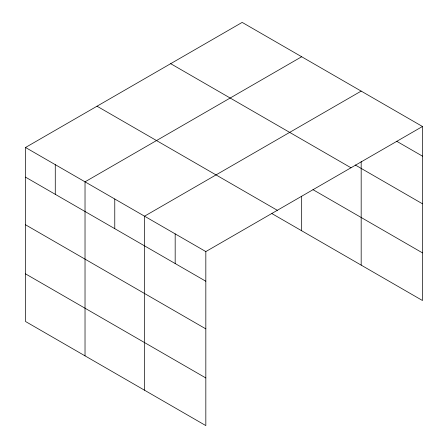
<?xml version="1.0" encoding="UTF-8"?>
<svg xmlns="http://www.w3.org/2000/svg" width="448" height="448" viewBox="0 0 448 448"><rect width="100%" height="100%" fill="white"/><g stroke="black" fill="none" stroke-linecap="round" stroke-linejoin="round"><path stroke-width="0.67" d="M422.481 126.498L242.172 22.4L25.519 147.482L25.519 321.502L205.828 425.6L205.828 251.58L422.481 126.498L422.481 300.518L271.925 213.595M361.178 161.498L361.178 265.126M301.672 56.75L85.025 181.838L85.025 355.852M361.178 91.106L144.525 216.188L144.525 390.208M396.637 141.238L422.481 156.156M355.225 164.97L422.481 203.795M170.677 63.678L350.986 167.776M312.978 189.661L422.481 252.879M97.014 106.204L277.323 210.302M25.519 147.482L205.828 251.58M25.519 177.145L205.828 281.243M25.519 224.784L205.828 328.877M25.519 273.862L205.828 377.961M301.672 196.252L301.672 230.77M175.174 233.884L175.174 263.542M114.772 199.013L114.772 228.67M55.272 164.657L55.272 194.32"/></g></svg>
